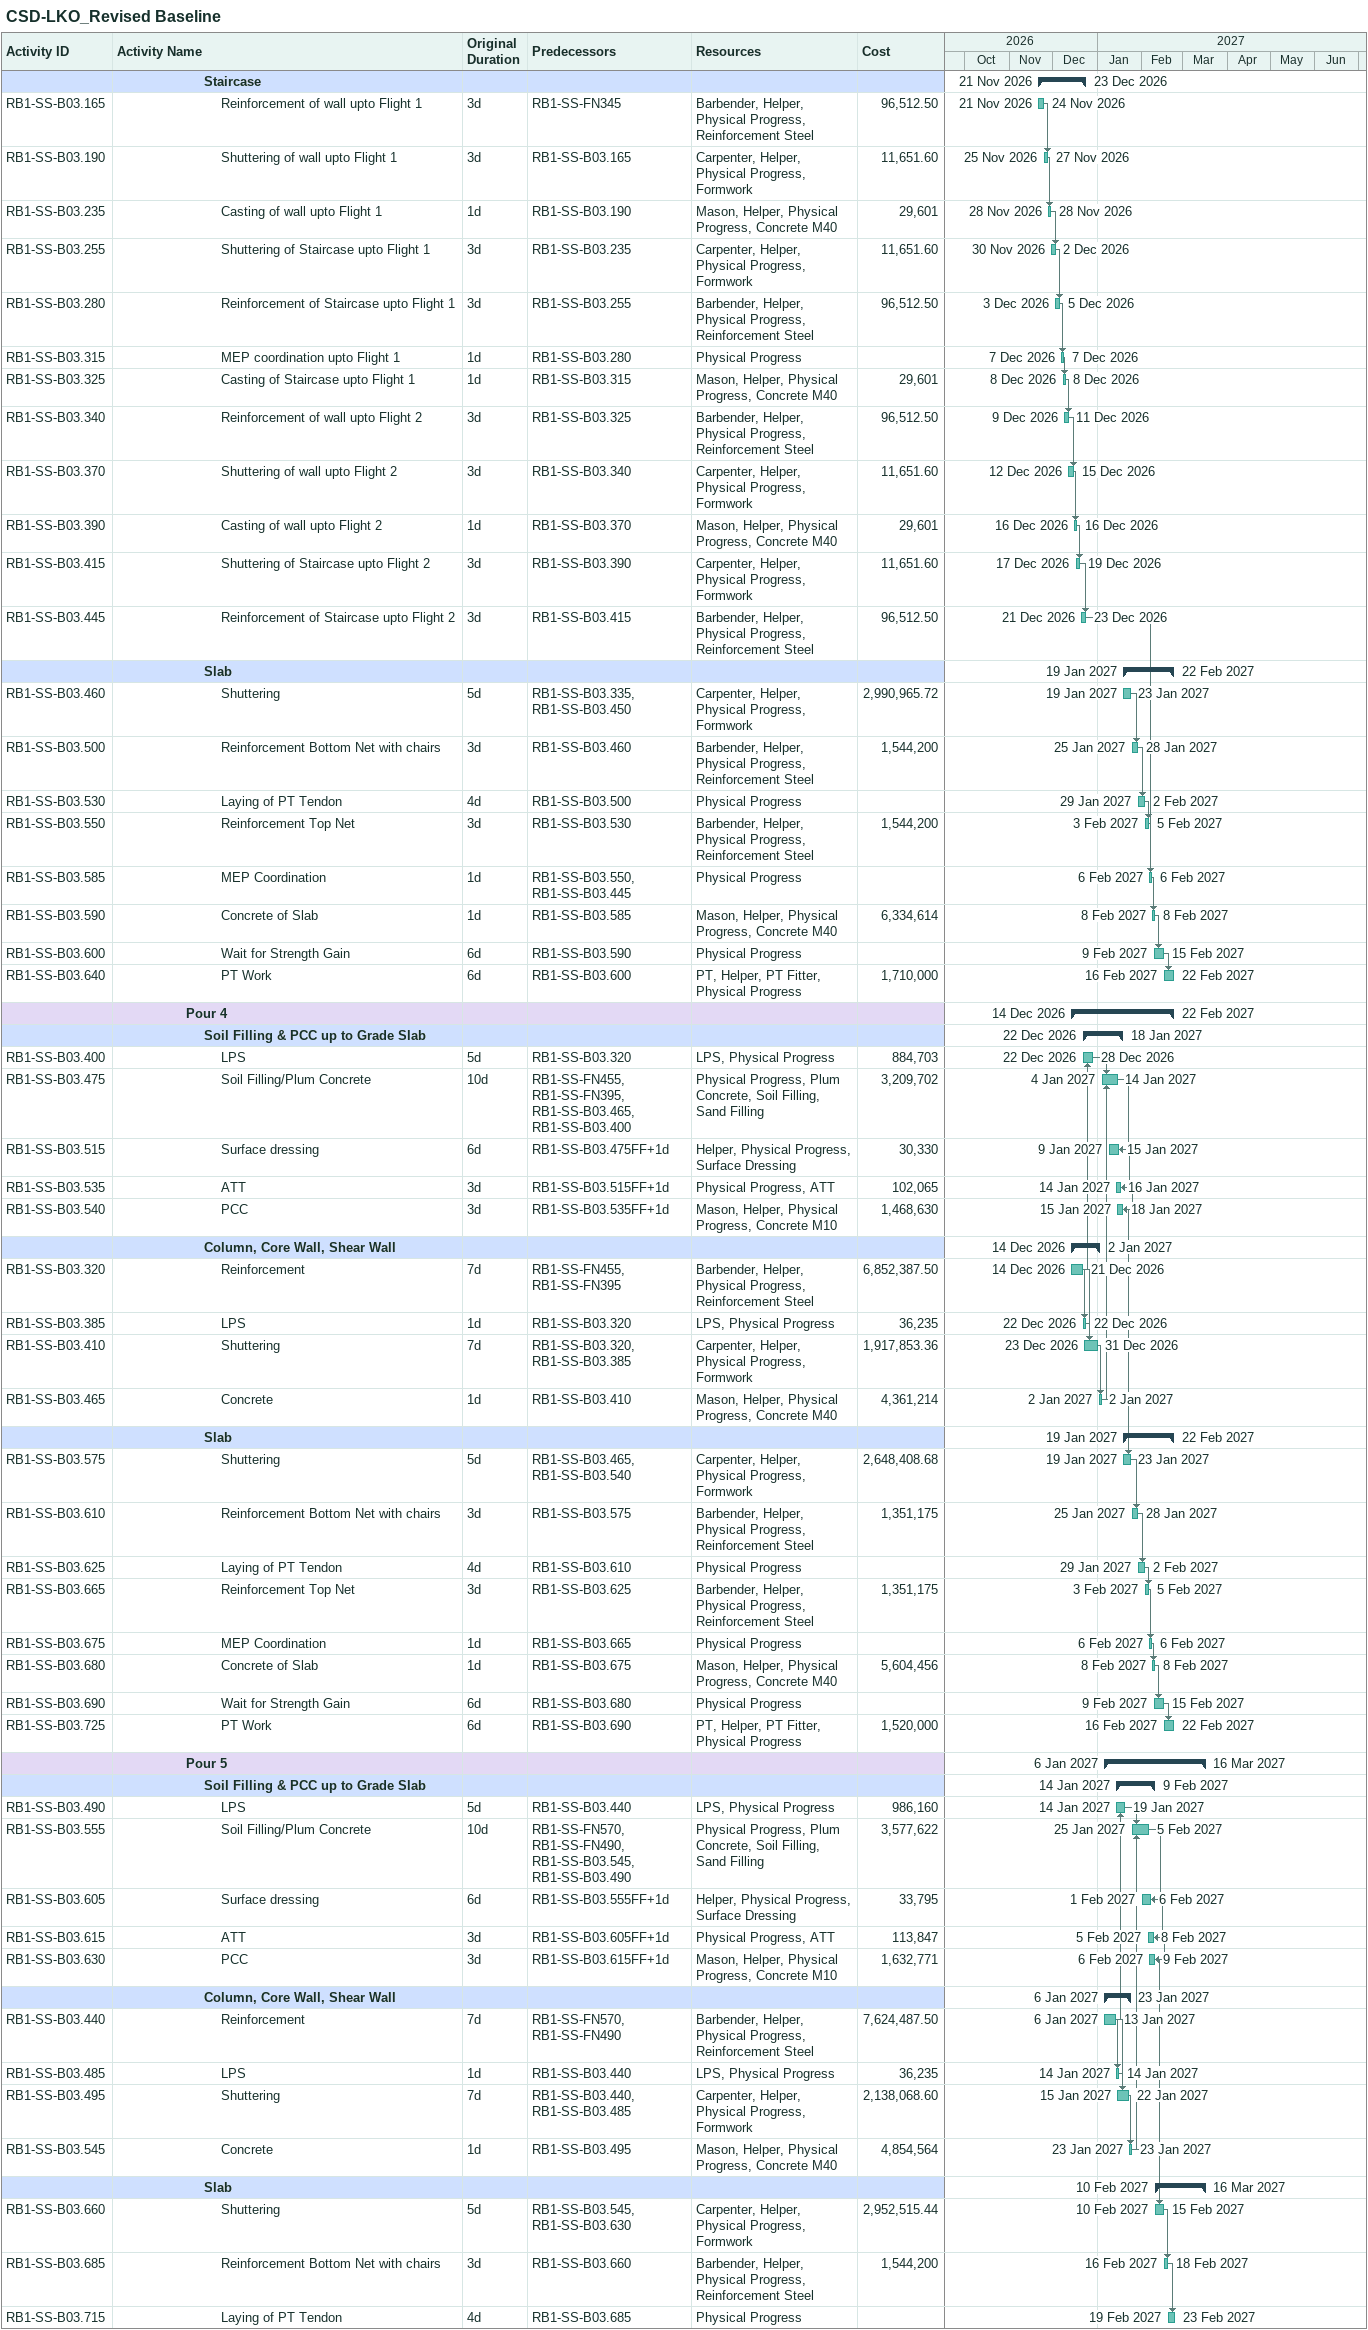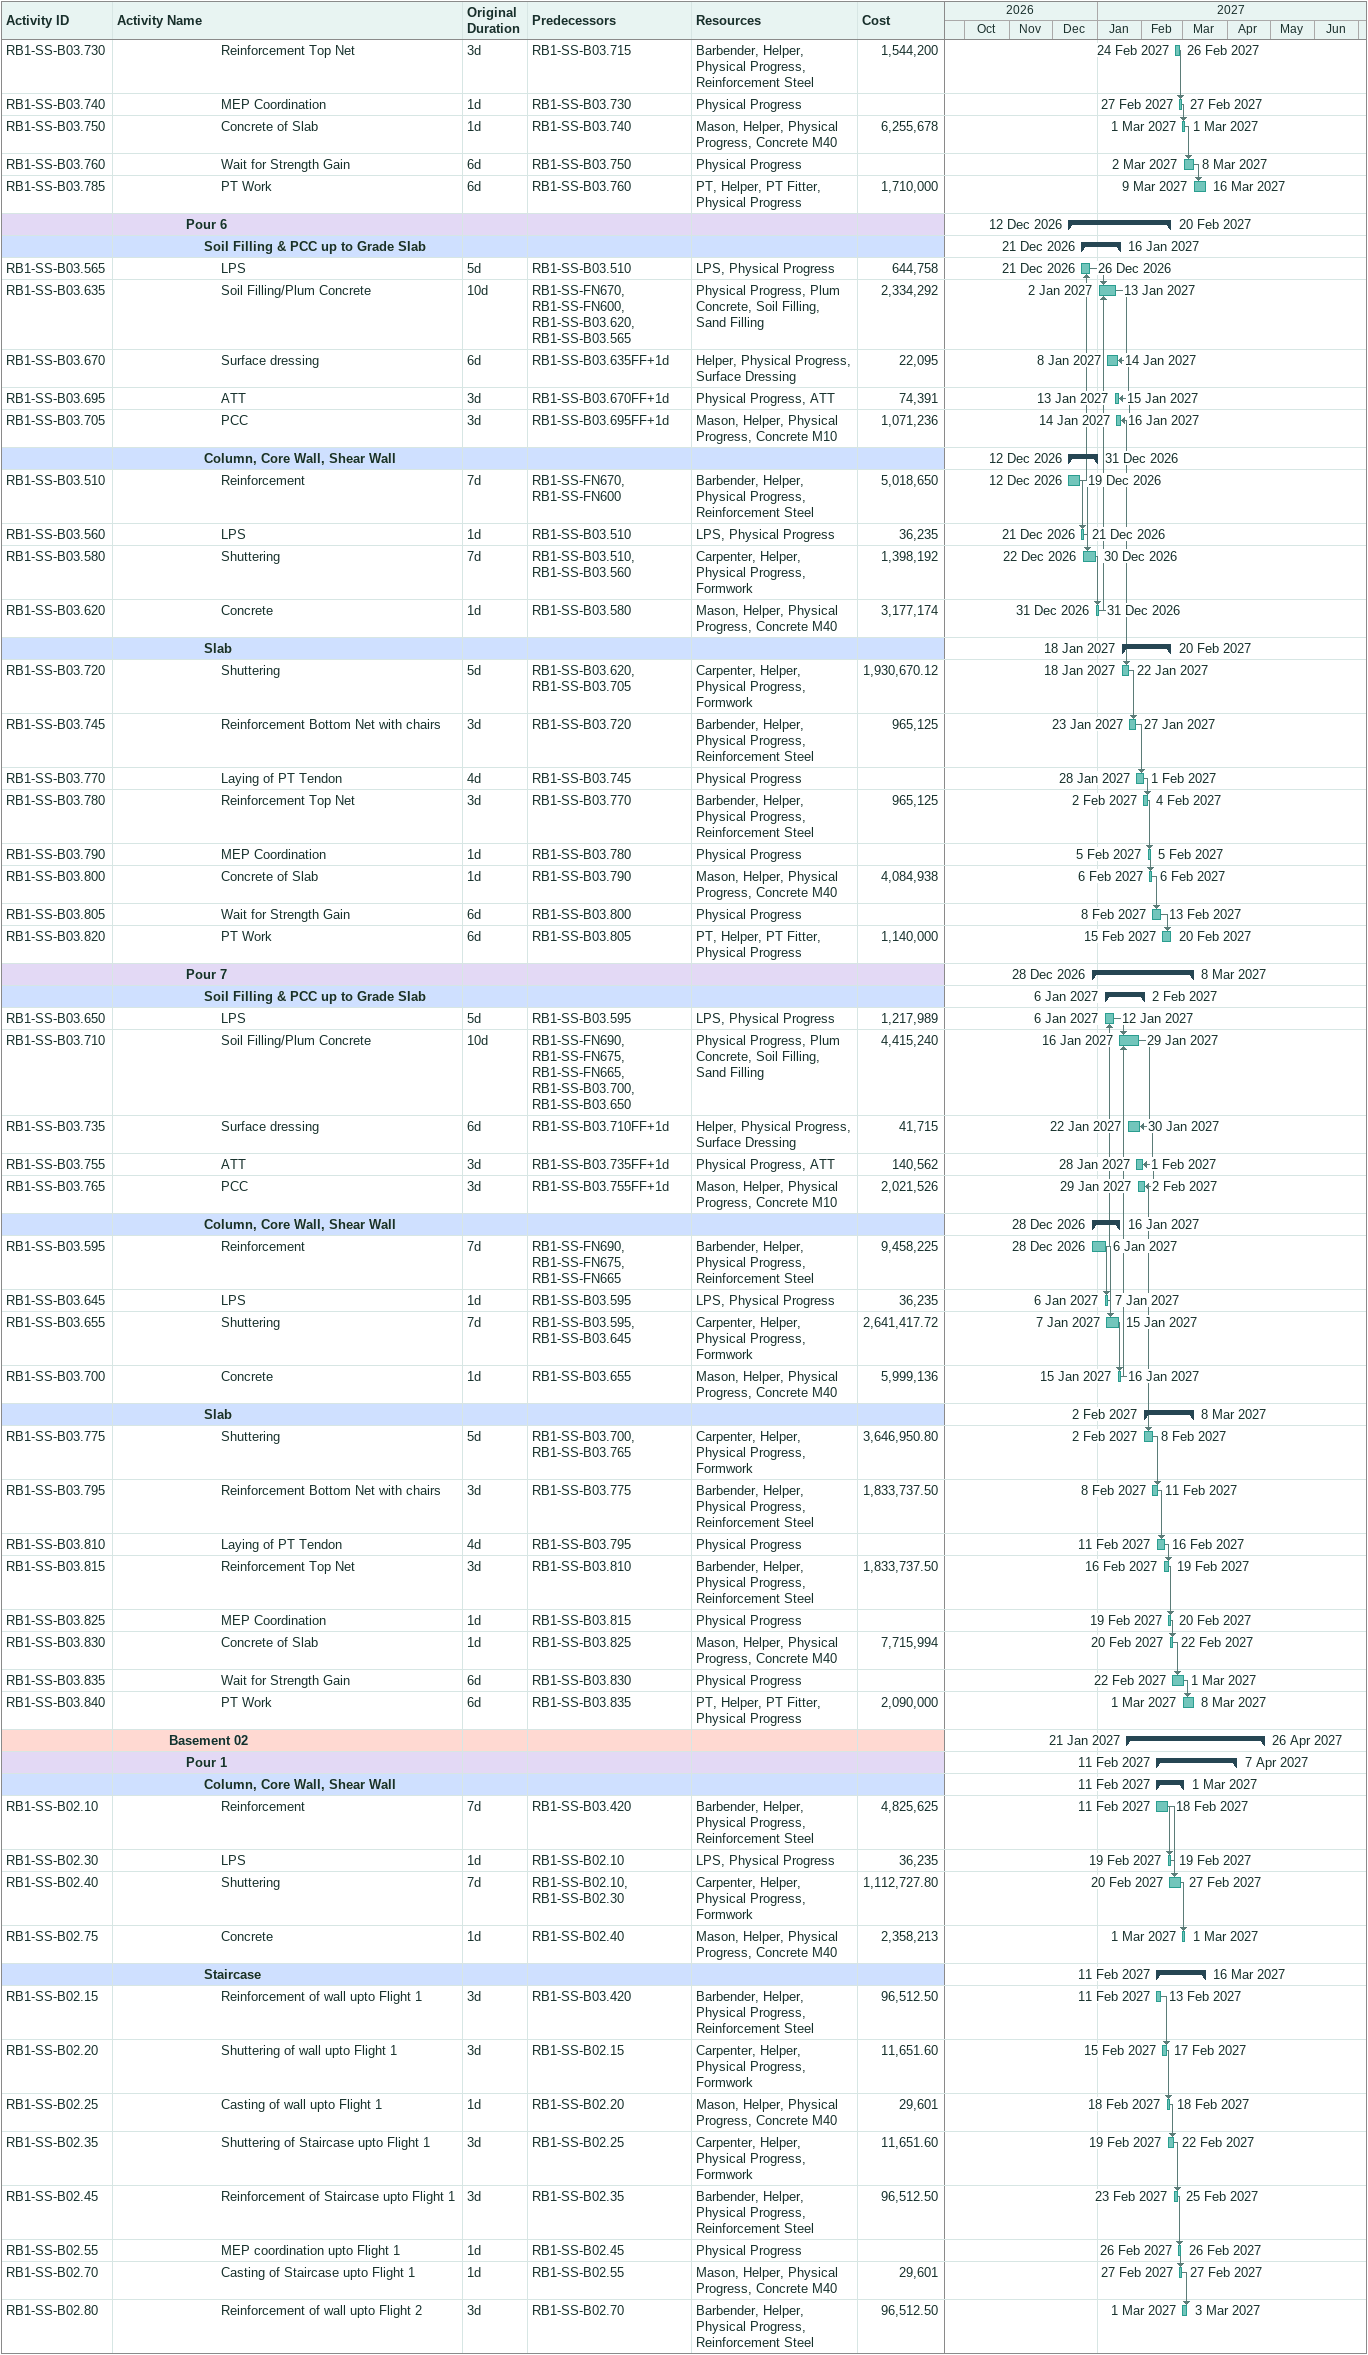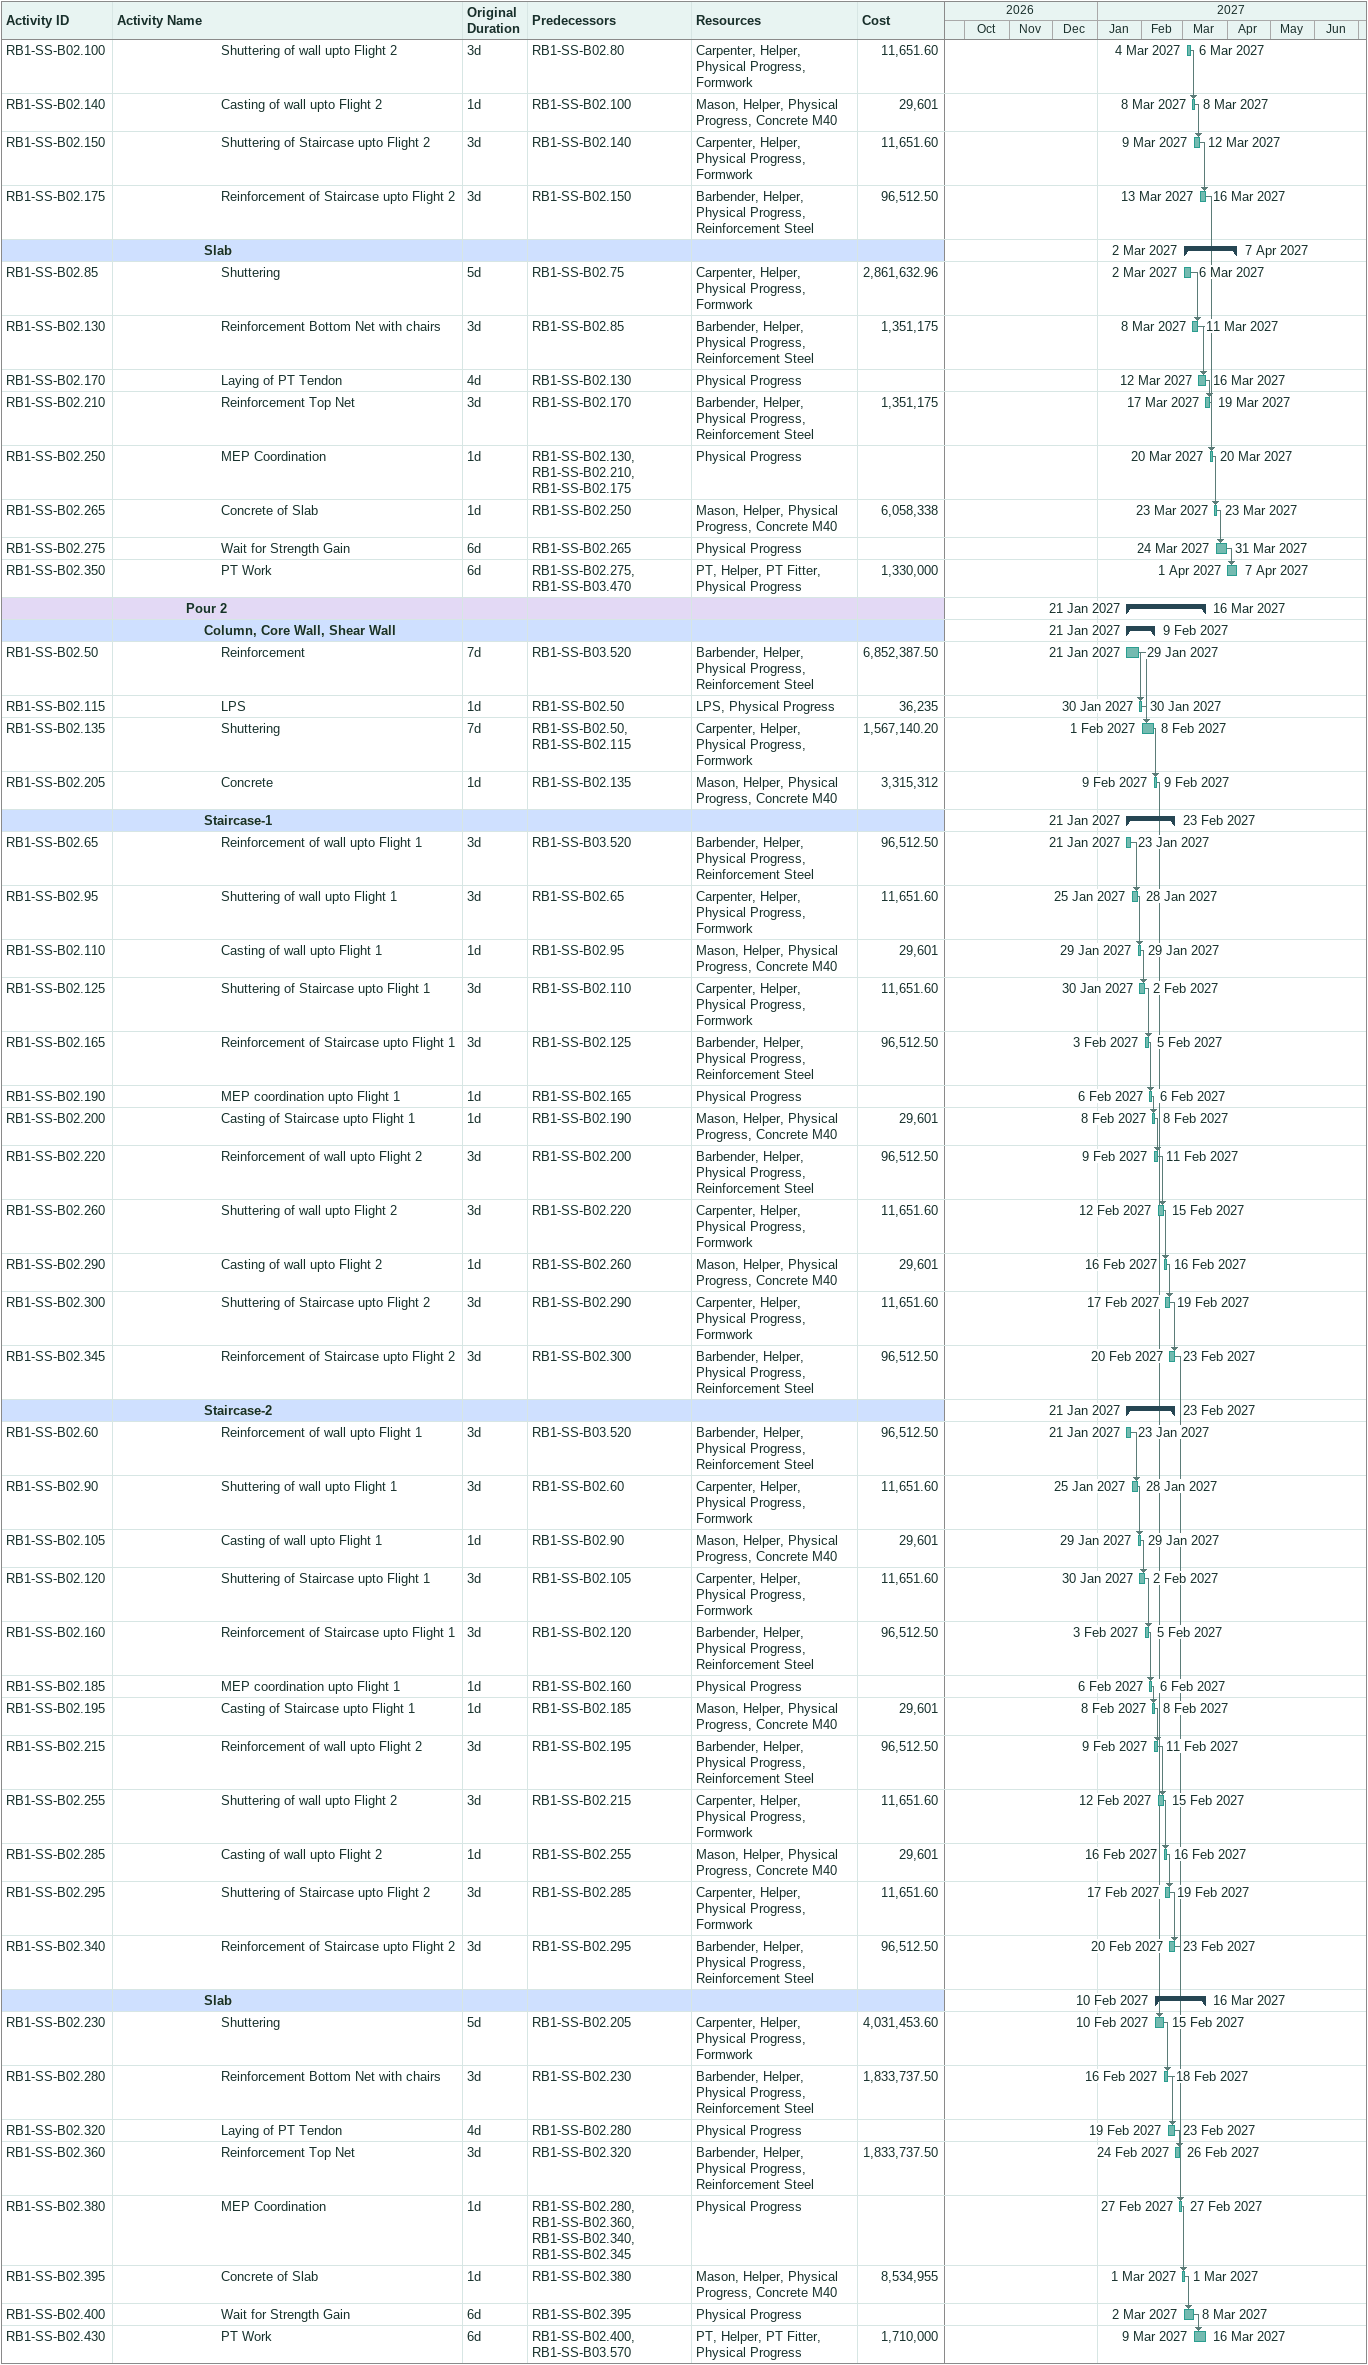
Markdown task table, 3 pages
CSD-LKO_Revised Baseline

| ID | Level | Task | Original duration | Start | Finish | Predecessors | Resources | Cost |
|---|---|---|---|---|---|---|---|---|
|  | 6 | **Staircase** |  | 2026-11-21 | 2026-12-23 |  |  |  |
| RB1-SS-B03.165 | 7 | Reinforcement of wall upto Flight 1 | 3d | 2026-11-21 | 2026-11-24 | RB1-SS-FN345 | Barbender, Helper, Physical Progress, Reinforcement Steel | 96512.50 |
| RB1-SS-B03.190 | 7 | Shuttering of wall upto Flight 1 | 3d | 2026-11-25 | 2026-11-27 | RB1-SS-B03.165 | Carpenter, Helper, Physical Progress, Formwork | 11651.60 |
| RB1-SS-B03.235 | 7 | Casting of wall upto Flight 1 | 1d | 2026-11-28 | 2026-11-28 | RB1-SS-B03.190 | Mason, Helper, Physical Progress, Concrete M40 | 29601 |
| RB1-SS-B03.255 | 7 | Shuttering of Staircase upto Flight 1 | 3d | 2026-11-30 | 2026-12-02 | RB1-SS-B03.235 | Carpenter, Helper, Physical Progress, Formwork | 11651.60 |
| RB1-SS-B03.280 | 7 | Reinforcement of Staircase upto Flight 1 | 3d | 2026-12-03 | 2026-12-05 | RB1-SS-B03.255 | Barbender, Helper, Physical Progress, Reinforcement Steel | 96512.50 |
| RB1-SS-B03.315 | 7 | MEP coordination upto Flight 1 | 1d | 2026-12-07 | 2026-12-07 | RB1-SS-B03.280 | Physical Progress |  |
| RB1-SS-B03.325 | 7 | Casting of Staircase upto Flight 1 | 1d | 2026-12-08 | 2026-12-08 | RB1-SS-B03.315 | Mason, Helper, Physical Progress, Concrete M40 | 29601 |
| RB1-SS-B03.340 | 7 | Reinforcement of wall upto Flight 2 | 3d | 2026-12-09 | 2026-12-11 | RB1-SS-B03.325 | Barbender, Helper, Physical Progress, Reinforcement Steel | 96512.50 |
| RB1-SS-B03.370 | 7 | Shuttering of wall upto Flight 2 | 3d | 2026-12-12 | 2026-12-15 | RB1-SS-B03.340 | Carpenter, Helper, Physical Progress, Formwork | 11651.60 |
| RB1-SS-B03.390 | 7 | Casting of wall upto Flight 2 | 1d | 2026-12-16 | 2026-12-16 | RB1-SS-B03.370 | Mason, Helper, Physical Progress, Concrete M40 | 29601 |
| RB1-SS-B03.415 | 7 | Shuttering of Staircase upto Flight 2 | 3d | 2026-12-17 | 2026-12-19 | RB1-SS-B03.390 | Carpenter, Helper, Physical Progress, Formwork | 11651.60 |
| RB1-SS-B03.445 | 7 | Reinforcement of Staircase upto Flight 2 | 3d | 2026-12-21 | 2026-12-23 | RB1-SS-B03.415 | Barbender, Helper, Physical Progress, Reinforcement Steel | 96512.50 |
|  | 6 | **Slab** |  | 2027-01-19 | 2027-02-22 |  |  |  |
| RB1-SS-B03.460 | 7 | Shuttering | 5d | 2027-01-19 | 2027-01-23 | RB1-SS-B03.335, RB1-SS-B03.450 | Carpenter, Helper, Physical Progress, Formwork | 2990965.72 |
| RB1-SS-B03.500 | 7 | Reinforcement Bottom Net with chairs | 3d | 2027-01-25 | 2027-01-28 | RB1-SS-B03.460 | Barbender, Helper, Physical Progress, Reinforcement Steel | 1544200 |
| RB1-SS-B03.530 | 7 | Laying of PT Tendon | 4d | 2027-01-29 | 2027-02-02 | RB1-SS-B03.500 | Physical Progress |  |
| RB1-SS-B03.550 | 7 | Reinforcement Top Net | 3d | 2027-02-03 | 2027-02-05 | RB1-SS-B03.530 | Barbender, Helper, Physical Progress, Reinforcement Steel | 1544200 |
| RB1-SS-B03.585 | 7 | MEP Coordination | 1d | 2027-02-06 | 2027-02-06 | RB1-SS-B03.550, RB1-SS-B03.445 | Physical Progress |  |
| RB1-SS-B03.590 | 7 | Concrete of Slab | 1d | 2027-02-08 | 2027-02-08 | RB1-SS-B03.585 | Mason, Helper, Physical Progress, Concrete M40 | 6334614 |
| RB1-SS-B03.600 | 7 | Wait for Strength Gain | 6d | 2027-02-09 | 2027-02-15 | RB1-SS-B03.590 | Physical Progress |  |
| RB1-SS-B03.640 | 7 | PT Work | 6d | 2027-02-16 | 2027-02-22 | RB1-SS-B03.600 | PT, Helper, PT Fitter, Physical Progress | 1710000 |
|  | 5 | **Pour 4** |  | 2026-12-14 | 2027-02-22 |  |  |  |
|  | 6 | **Soil Filling & PCC up to Grade Slab** |  | 2026-12-22 | 2027-01-18 |  |  |  |
| RB1-SS-B03.400 | 7 | LPS | 5d | 2026-12-22 | 2026-12-28 | RB1-SS-B03.320 | LPS, Physical Progress | 884703 |
| RB1-SS-B03.475 | 7 | Soil Filling/Plum Concrete | 10d | 2027-01-04 | 2027-01-14 | RB1-SS-FN455, RB1-SS-FN395, RB1-SS-B03.465, RB1-SS-B03.400 | Physical Progress, Plum Concrete, Soil Filling, Sand Filling | 3209702 |
| RB1-SS-B03.515 | 7 | Surface dressing | 6d | 2027-01-09 | 2027-01-15 | RB1-SS-B03.475FF+1d | Helper, Physical Progress, Surface Dressing | 30330 |
| RB1-SS-B03.535 | 7 | ATT | 3d | 2027-01-14 | 2027-01-16 | RB1-SS-B03.515FF+1d | Physical Progress, ATT | 102065 |
| RB1-SS-B03.540 | 7 | PCC | 3d | 2027-01-15 | 2027-01-18 | RB1-SS-B03.535FF+1d | Mason, Helper, Physical Progress, Concrete M10 | 1468630 |
|  | 6 | **Column, Core Wall, Shear Wall** |  | 2026-12-14 | 2027-01-02 |  |  |  |
| RB1-SS-B03.320 | 7 | Reinforcement | 7d | 2026-12-14 | 2026-12-21 | RB1-SS-FN455, RB1-SS-FN395 | Barbender, Helper, Physical Progress, Reinforcement Steel | 6852387.50 |
| RB1-SS-B03.385 | 7 | LPS | 1d | 2026-12-22 | 2026-12-22 | RB1-SS-B03.320 | LPS, Physical Progress | 36235 |
| RB1-SS-B03.410 | 7 | Shuttering | 7d | 2026-12-23 | 2026-12-31 | RB1-SS-B03.320, RB1-SS-B03.385 | Carpenter, Helper, Physical Progress, Formwork | 1917853.36 |
| RB1-SS-B03.465 | 7 | Concrete | 1d | 2027-01-02 | 2027-01-02 | RB1-SS-B03.410 | Mason, Helper, Physical Progress, Concrete M40 | 4361214 |
|  | 6 | **Slab** |  | 2027-01-19 | 2027-02-22 |  |  |  |
| RB1-SS-B03.575 | 7 | Shuttering | 5d | 2027-01-19 | 2027-01-23 | RB1-SS-B03.465, RB1-SS-B03.540 | Carpenter, Helper, Physical Progress, Formwork | 2648408.68 |
| RB1-SS-B03.610 | 7 | Reinforcement Bottom Net with chairs | 3d | 2027-01-25 | 2027-01-28 | RB1-SS-B03.575 | Barbender, Helper, Physical Progress, Reinforcement Steel | 1351175 |
| RB1-SS-B03.625 | 7 | Laying of PT Tendon | 4d | 2027-01-29 | 2027-02-02 | RB1-SS-B03.610 | Physical Progress |  |
| RB1-SS-B03.665 | 7 | Reinforcement Top Net | 3d | 2027-02-03 | 2027-02-05 | RB1-SS-B03.625 | Barbender, Helper, Physical Progress, Reinforcement Steel | 1351175 |
| RB1-SS-B03.675 | 7 | MEP Coordination | 1d | 2027-02-06 | 2027-02-06 | RB1-SS-B03.665 | Physical Progress |  |
| RB1-SS-B03.680 | 7 | Concrete of Slab | 1d | 2027-02-08 | 2027-02-08 | RB1-SS-B03.675 | Mason, Helper, Physical Progress, Concrete M40 | 5604456 |
| RB1-SS-B03.690 | 7 | Wait for Strength Gain | 6d | 2027-02-09 | 2027-02-15 | RB1-SS-B03.680 | Physical Progress |  |
| RB1-SS-B03.725 | 7 | PT Work | 6d | 2027-02-16 | 2027-02-22 | RB1-SS-B03.690 | PT, Helper, PT Fitter, Physical Progress | 1520000 |
|  | 5 | **Pour 5** |  | 2027-01-06 | 2027-03-16 |  |  |  |
|  | 6 | **Soil Filling & PCC up to Grade Slab** |  | 2027-01-14 | 2027-02-09 |  |  |  |
| RB1-SS-B03.490 | 7 | LPS | 5d | 2027-01-14 | 2027-01-19 | RB1-SS-B03.440 | LPS, Physical Progress | 986160 |
| RB1-SS-B03.555 | 7 | Soil Filling/Plum Concrete | 10d | 2027-01-25 | 2027-02-05 | RB1-SS-FN570, RB1-SS-FN490, RB1-SS-B03.545, RB1-SS-B03.490 | Physical Progress, Plum Concrete, Soil Filling, Sand Filling | 3577622 |
| RB1-SS-B03.605 | 7 | Surface dressing | 6d | 2027-02-01 | 2027-02-06 | RB1-SS-B03.555FF+1d | Helper, Physical Progress, Surface Dressing | 33795 |
| RB1-SS-B03.615 | 7 | ATT | 3d | 2027-02-05 | 2027-02-08 | RB1-SS-B03.605FF+1d | Physical Progress, ATT | 113847 |
| RB1-SS-B03.630 | 7 | PCC | 3d | 2027-02-06 | 2027-02-09 | RB1-SS-B03.615FF+1d | Mason, Helper, Physical Progress, Concrete M10 | 1632771 |
|  | 6 | **Column, Core Wall, Shear Wall** |  | 2027-01-06 | 2027-01-23 |  |  |  |
| RB1-SS-B03.440 | 7 | Reinforcement | 7d | 2027-01-06 | 2027-01-13 | RB1-SS-FN570, RB1-SS-FN490 | Barbender, Helper, Physical Progress, Reinforcement Steel | 7624487.50 |
| RB1-SS-B03.485 | 7 | LPS | 1d | 2027-01-14 | 2027-01-14 | RB1-SS-B03.440 | LPS, Physical Progress | 36235 |
| RB1-SS-B03.495 | 7 | Shuttering | 7d | 2027-01-15 | 2027-01-22 | RB1-SS-B03.440, RB1-SS-B03.485 | Carpenter, Helper, Physical Progress, Formwork | 2138068.60 |
| RB1-SS-B03.545 | 7 | Concrete | 1d | 2027-01-23 | 2027-01-23 | RB1-SS-B03.495 | Mason, Helper, Physical Progress, Concrete M40 | 4854564 |
|  | 6 | **Slab** |  | 2027-02-10 | 2027-03-16 |  |  |  |
| RB1-SS-B03.660 | 7 | Shuttering | 5d | 2027-02-10 | 2027-02-15 | RB1-SS-B03.545, RB1-SS-B03.630 | Carpenter, Helper, Physical Progress, Formwork | 2952515.44 |
| RB1-SS-B03.685 | 7 | Reinforcement Bottom Net with chairs | 3d | 2027-02-16 | 2027-02-18 | RB1-SS-B03.660 | Barbender, Helper, Physical Progress, Reinforcement Steel | 1544200 |
| RB1-SS-B03.715 | 7 | Laying of PT Tendon | 4d | 2027-02-19 | 2027-02-23 | RB1-SS-B03.685 | Physical Progress |  |
| RB1-SS-B03.730 | 7 | Reinforcement Top Net | 3d | 2027-02-24 | 2027-02-26 | RB1-SS-B03.715 | Barbender, Helper, Physical Progress, Reinforcement Steel | 1544200 |
| RB1-SS-B03.740 | 7 | MEP Coordination | 1d | 2027-02-27 | 2027-02-27 | RB1-SS-B03.730 | Physical Progress |  |
| RB1-SS-B03.750 | 7 | Concrete of Slab | 1d | 2027-03-01 | 2027-03-01 | RB1-SS-B03.740 | Mason, Helper, Physical Progress, Concrete M40 | 6255678 |
| RB1-SS-B03.760 | 7 | Wait for Strength Gain | 6d | 2027-03-02 | 2027-03-08 | RB1-SS-B03.750 | Physical Progress |  |
| RB1-SS-B03.785 | 7 | PT Work | 6d | 2027-03-09 | 2027-03-16 | RB1-SS-B03.760 | PT, Helper, PT Fitter, Physical Progress | 1710000 |
|  | 5 | **Pour 6** |  | 2026-12-12 | 2027-02-20 |  |  |  |
|  | 6 | **Soil Filling & PCC up to Grade Slab** |  | 2026-12-21 | 2027-01-16 |  |  |  |
| RB1-SS-B03.565 | 7 | LPS | 5d | 2026-12-21 | 2026-12-26 | RB1-SS-B03.510 | LPS, Physical Progress | 644758 |
| RB1-SS-B03.635 | 7 | Soil Filling/Plum Concrete | 10d | 2027-01-02 | 2027-01-13 | RB1-SS-FN670, RB1-SS-FN600, RB1-SS-B03.620, RB1-SS-B03.565 | Physical Progress, Plum Concrete, Soil Filling, Sand Filling | 2334292 |
| RB1-SS-B03.670 | 7 | Surface dressing | 6d | 2027-01-08 | 2027-01-14 | RB1-SS-B03.635FF+1d | Helper, Physical Progress, Surface Dressing | 22095 |
| RB1-SS-B03.695 | 7 | ATT | 3d | 2027-01-13 | 2027-01-15 | RB1-SS-B03.670FF+1d | Physical Progress, ATT | 74391 |
| RB1-SS-B03.705 | 7 | PCC | 3d | 2027-01-14 | 2027-01-16 | RB1-SS-B03.695FF+1d | Mason, Helper, Physical Progress, Concrete M10 | 1071236 |
|  | 6 | **Column, Core Wall, Shear Wall** |  | 2026-12-12 | 2026-12-31 |  |  |  |
| RB1-SS-B03.510 | 7 | Reinforcement | 7d | 2026-12-12 | 2026-12-19 | RB1-SS-FN670, RB1-SS-FN600 | Barbender, Helper, Physical Progress, Reinforcement Steel | 5018650 |
| RB1-SS-B03.560 | 7 | LPS | 1d | 2026-12-21 | 2026-12-21 | RB1-SS-B03.510 | LPS, Physical Progress | 36235 |
| RB1-SS-B03.580 | 7 | Shuttering | 7d | 2026-12-22 | 2026-12-30 | RB1-SS-B03.510, RB1-SS-B03.560 | Carpenter, Helper, Physical Progress, Formwork | 1398192 |
| RB1-SS-B03.620 | 7 | Concrete | 1d | 2026-12-31 | 2026-12-31 | RB1-SS-B03.580 | Mason, Helper, Physical Progress, Concrete M40 | 3177174 |
|  | 6 | **Slab** |  | 2027-01-18 | 2027-02-20 |  |  |  |
| RB1-SS-B03.720 | 7 | Shuttering | 5d | 2027-01-18 | 2027-01-22 | RB1-SS-B03.620, RB1-SS-B03.705 | Carpenter, Helper, Physical Progress, Formwork | 1930670.12 |
| RB1-SS-B03.745 | 7 | Reinforcement Bottom Net with chairs | 3d | 2027-01-23 | 2027-01-27 | RB1-SS-B03.720 | Barbender, Helper, Physical Progress, Reinforcement Steel | 965125 |
| RB1-SS-B03.770 | 7 | Laying of PT Tendon | 4d | 2027-01-28 | 2027-02-01 | RB1-SS-B03.745 | Physical Progress |  |
| RB1-SS-B03.780 | 7 | Reinforcement Top Net | 3d | 2027-02-02 | 2027-02-04 | RB1-SS-B03.770 | Barbender, Helper, Physical Progress, Reinforcement Steel | 965125 |
| RB1-SS-B03.790 | 7 | MEP Coordination | 1d | 2027-02-05 | 2027-02-05 | RB1-SS-B03.780 | Physical Progress |  |
| RB1-SS-B03.800 | 7 | Concrete of Slab | 1d | 2027-02-06 | 2027-02-06 | RB1-SS-B03.790 | Mason, Helper, Physical Progress, Concrete M40 | 4084938 |
| RB1-SS-B03.805 | 7 | Wait for Strength Gain | 6d | 2027-02-08 | 2027-02-13 | RB1-SS-B03.800 | Physical Progress |  |
| RB1-SS-B03.820 | 7 | PT Work | 6d | 2027-02-15 | 2027-02-20 | RB1-SS-B03.805 | PT, Helper, PT Fitter, Physical Progress | 1140000 |
|  | 5 | **Pour 7** |  | 2026-12-28 | 2027-03-08 |  |  |  |
|  | 6 | **Soil Filling & PCC up to Grade Slab** |  | 2027-01-06 | 2027-02-02 |  |  |  |
| RB1-SS-B03.650 | 7 | LPS | 5d | 2027-01-06 | 2027-01-12 | RB1-SS-B03.595 | LPS, Physical Progress | 1217989 |
| RB1-SS-B03.710 | 7 | Soil Filling/Plum Concrete | 10d | 2027-01-16 | 2027-01-29 | RB1-SS-FN690, RB1-SS-FN675, RB1-SS-FN665, RB1-SS-B03.700, RB1-SS-B03.650 | Physical Progress, Plum Concrete, Soil Filling, Sand Filling | 4415240 |
| RB1-SS-B03.735 | 7 | Surface dressing | 6d | 2027-01-22 | 2027-01-30 | RB1-SS-B03.710FF+1d | Helper, Physical Progress, Surface Dressing | 41715 |
| RB1-SS-B03.755 | 7 | ATT | 3d | 2027-01-28 | 2027-02-01 | RB1-SS-B03.735FF+1d | Physical Progress, ATT | 140562 |
| RB1-SS-B03.765 | 7 | PCC | 3d | 2027-01-29 | 2027-02-02 | RB1-SS-B03.755FF+1d | Mason, Helper, Physical Progress, Concrete M10 | 2021526 |
|  | 6 | **Column, Core Wall, Shear Wall** |  | 2026-12-28 | 2027-01-16 |  |  |  |
| RB1-SS-B03.595 | 7 | Reinforcement | 7d | 2026-12-28 | 2027-01-06 | RB1-SS-FN690, RB1-SS-FN675, RB1-SS-FN665 | Barbender, Helper, Physical Progress, Reinforcement Steel | 9458225 |
| RB1-SS-B03.645 | 7 | LPS | 1d | 2027-01-06 | 2027-01-07 | RB1-SS-B03.595 | LPS, Physical Progress | 36235 |
| RB1-SS-B03.655 | 7 | Shuttering | 7d | 2027-01-07 | 2027-01-15 | RB1-SS-B03.595, RB1-SS-B03.645 | Carpenter, Helper, Physical Progress, Formwork | 2641417.72 |
| RB1-SS-B03.700 | 7 | Concrete | 1d | 2027-01-15 | 2027-01-16 | RB1-SS-B03.655 | Mason, Helper, Physical Progress, Concrete M40 | 5999136 |
|  | 6 | **Slab** |  | 2027-02-02 | 2027-03-08 |  |  |  |
| RB1-SS-B03.775 | 7 | Shuttering | 5d | 2027-02-02 | 2027-02-08 | RB1-SS-B03.700, RB1-SS-B03.765 | Carpenter, Helper, Physical Progress, Formwork | 3646950.80 |
| RB1-SS-B03.795 | 7 | Reinforcement Bottom Net with chairs | 3d | 2027-02-08 | 2027-02-11 | RB1-SS-B03.775 | Barbender, Helper, Physical Progress, Reinforcement Steel | 1833737.50 |
| RB1-SS-B03.810 | 7 | Laying of PT Tendon | 4d | 2027-02-11 | 2027-02-16 | RB1-SS-B03.795 | Physical Progress |  |
| RB1-SS-B03.815 | 7 | Reinforcement Top Net | 3d | 2027-02-16 | 2027-02-19 | RB1-SS-B03.810 | Barbender, Helper, Physical Progress, Reinforcement Steel | 1833737.50 |
| RB1-SS-B03.825 | 7 | MEP Coordination | 1d | 2027-02-19 | 2027-02-20 | RB1-SS-B03.815 | Physical Progress |  |
| RB1-SS-B03.830 | 7 | Concrete of Slab | 1d | 2027-02-20 | 2027-02-22 | RB1-SS-B03.825 | Mason, Helper, Physical Progress, Concrete M40 | 7715994 |
| RB1-SS-B03.835 | 7 | Wait for Strength Gain | 6d | 2027-02-22 | 2027-03-01 | RB1-SS-B03.830 | Physical Progress |  |
| RB1-SS-B03.840 | 7 | PT Work | 6d | 2027-03-01 | 2027-03-08 | RB1-SS-B03.835 | PT, Helper, PT Fitter, Physical Progress | 2090000 |
|  | 4 | **Basement 02** |  | 2027-01-21 | 2027-04-26 |  |  |  |
|  | 5 | **Pour 1** |  | 2027-02-11 | 2027-04-07 |  |  |  |
|  | 6 | **Column, Core Wall, Shear Wall** |  | 2027-02-11 | 2027-03-01 |  |  |  |
| RB1-SS-B02.10 | 7 | Reinforcement | 7d | 2027-02-11 | 2027-02-18 | RB1-SS-B03.420 | Barbender, Helper, Physical Progress, Reinforcement Steel | 4825625 |
| RB1-SS-B02.30 | 7 | LPS | 1d | 2027-02-19 | 2027-02-19 | RB1-SS-B02.10 | LPS, Physical Progress | 36235 |
| RB1-SS-B02.40 | 7 | Shuttering | 7d | 2027-02-20 | 2027-02-27 | RB1-SS-B02.10, RB1-SS-B02.30 | Carpenter, Helper, Physical Progress, Formwork | 1112727.80 |
| RB1-SS-B02.75 | 7 | Concrete | 1d | 2027-03-01 | 2027-03-01 | RB1-SS-B02.40 | Mason, Helper, Physical Progress, Concrete M40 | 2358213 |
|  | 6 | **Staircase** |  | 2027-02-11 | 2027-03-16 |  |  |  |
| RB1-SS-B02.15 | 7 | Reinforcement of wall upto Flight 1 | 3d | 2027-02-11 | 2027-02-13 | RB1-SS-B03.420 | Barbender, Helper, Physical Progress, Reinforcement Steel | 96512.50 |
| RB1-SS-B02.20 | 7 | Shuttering of wall upto Flight 1 | 3d | 2027-02-15 | 2027-02-17 | RB1-SS-B02.15 | Carpenter, Helper, Physical Progress, Formwork | 11651.60 |
| RB1-SS-B02.25 | 7 | Casting of wall upto Flight 1 | 1d | 2027-02-18 | 2027-02-18 | RB1-SS-B02.20 | Mason, Helper, Physical Progress, Concrete M40 | 29601 |
| RB1-SS-B02.35 | 7 | Shuttering of Staircase upto Flight 1 | 3d | 2027-02-19 | 2027-02-22 | RB1-SS-B02.25 | Carpenter, Helper, Physical Progress, Formwork | 11651.60 |
| RB1-SS-B02.45 | 7 | Reinforcement of Staircase upto Flight 1 | 3d | 2027-02-23 | 2027-02-25 | RB1-SS-B02.35 | Barbender, Helper, Physical Progress, Reinforcement Steel | 96512.50 |
| RB1-SS-B02.55 | 7 | MEP coordination upto Flight 1 | 1d | 2027-02-26 | 2027-02-26 | RB1-SS-B02.45 | Physical Progress |  |
| RB1-SS-B02.70 | 7 | Casting of Staircase upto Flight 1 | 1d | 2027-02-27 | 2027-02-27 | RB1-SS-B02.55 | Mason, Helper, Physical Progress, Concrete M40 | 29601 |
| RB1-SS-B02.80 | 7 | Reinforcement of wall upto Flight 2 | 3d | 2027-03-01 | 2027-03-03 | RB1-SS-B02.70 | Barbender, Helper, Physical Progress, Reinforcement Steel | 96512.50 |
| RB1-SS-B02.100 | 7 | Shuttering of wall upto Flight 2 | 3d | 2027-03-04 | 2027-03-06 | RB1-SS-B02.80 | Carpenter, Helper, Physical Progress, Formwork | 11651.60 |
| RB1-SS-B02.140 | 7 | Casting of wall upto Flight 2 | 1d | 2027-03-08 | 2027-03-08 | RB1-SS-B02.100 | Mason, Helper, Physical Progress, Concrete M40 | 29601 |
| RB1-SS-B02.150 | 7 | Shuttering of Staircase upto Flight 2 | 3d | 2027-03-09 | 2027-03-12 | RB1-SS-B02.140 | Carpenter, Helper, Physical Progress, Formwork | 11651.60 |
| RB1-SS-B02.175 | 7 | Reinforcement of Staircase upto Flight 2 | 3d | 2027-03-13 | 2027-03-16 | RB1-SS-B02.150 | Barbender, Helper, Physical Progress, Reinforcement Steel | 96512.50 |
|  | 6 | **Slab** |  | 2027-03-02 | 2027-04-07 |  |  |  |
| RB1-SS-B02.85 | 7 | Shuttering | 5d | 2027-03-02 | 2027-03-06 | RB1-SS-B02.75 | Carpenter, Helper, Physical Progress, Formwork | 2861632.96 |
| RB1-SS-B02.130 | 7 | Reinforcement Bottom Net with chairs | 3d | 2027-03-08 | 2027-03-11 | RB1-SS-B02.85 | Barbender, Helper, Physical Progress, Reinforcement Steel | 1351175 |
| RB1-SS-B02.170 | 7 | Laying of PT Tendon | 4d | 2027-03-12 | 2027-03-16 | RB1-SS-B02.130 | Physical Progress |  |
| RB1-SS-B02.210 | 7 | Reinforcement Top Net | 3d | 2027-03-17 | 2027-03-19 | RB1-SS-B02.170 | Barbender, Helper, Physical Progress, Reinforcement Steel | 1351175 |
| RB1-SS-B02.250 | 7 | MEP Coordination | 1d | 2027-03-20 | 2027-03-20 | RB1-SS-B02.130, RB1-SS-B02.210, RB1-SS-B02.175 | Physical Progress |  |
| RB1-SS-B02.265 | 7 | Concrete of Slab | 1d | 2027-03-23 | 2027-03-23 | RB1-SS-B02.250 | Mason, Helper, Physical Progress, Concrete M40 | 6058338 |
| RB1-SS-B02.275 | 7 | Wait for Strength Gain | 6d | 2027-03-24 | 2027-03-31 | RB1-SS-B02.265 | Physical Progress |  |
| RB1-SS-B02.350 | 7 | PT Work | 6d | 2027-04-01 | 2027-04-07 | RB1-SS-B02.275, RB1-SS-B03.470 | PT, Helper, PT Fitter, Physical Progress | 1330000 |
|  | 5 | **Pour 2** |  | 2027-01-21 | 2027-03-16 |  |  |  |
|  | 6 | **Column, Core Wall, Shear Wall** |  | 2027-01-21 | 2027-02-09 |  |  |  |
| RB1-SS-B02.50 | 7 | Reinforcement | 7d | 2027-01-21 | 2027-01-29 | RB1-SS-B03.520 | Barbender, Helper, Physical Progress, Reinforcement Steel | 6852387.50 |
| RB1-SS-B02.115 | 7 | LPS | 1d | 2027-01-30 | 2027-01-30 | RB1-SS-B02.50 | LPS, Physical Progress | 36235 |
| RB1-SS-B02.135 | 7 | Shuttering | 7d | 2027-02-01 | 2027-02-08 | RB1-SS-B02.50, RB1-SS-B02.115 | Carpenter, Helper, Physical Progress, Formwork | 1567140.20 |
| RB1-SS-B02.205 | 7 | Concrete | 1d | 2027-02-09 | 2027-02-09 | RB1-SS-B02.135 | Mason, Helper, Physical Progress, Concrete M40 | 3315312 |
|  | 6 | **Staircase-1** |  | 2027-01-21 | 2027-02-23 |  |  |  |
| RB1-SS-B02.65 | 7 | Reinforcement of wall upto Flight 1 | 3d | 2027-01-21 | 2027-01-23 | RB1-SS-B03.520 | Barbender, Helper, Physical Progress, Reinforcement Steel | 96512.50 |
| RB1-SS-B02.95 | 7 | Shuttering of wall upto Flight 1 | 3d | 2027-01-25 | 2027-01-28 | RB1-SS-B02.65 | Carpenter, Helper, Physical Progress, Formwork | 11651.60 |
| RB1-SS-B02.110 | 7 | Casting of wall upto Flight 1 | 1d | 2027-01-29 | 2027-01-29 | RB1-SS-B02.95 | Mason, Helper, Physical Progress, Concrete M40 | 29601 |
| RB1-SS-B02.125 | 7 | Shuttering of Staircase upto Flight 1 | 3d | 2027-01-30 | 2027-02-02 | RB1-SS-B02.110 | Carpenter, Helper, Physical Progress, Formwork | 11651.60 |
| RB1-SS-B02.165 | 7 | Reinforcement of Staircase upto Flight 1 | 3d | 2027-02-03 | 2027-02-05 | RB1-SS-B02.125 | Barbender, Helper, Physical Progress, Reinforcement Steel | 96512.50 |
| RB1-SS-B02.190 | 7 | MEP coordination upto Flight 1 | 1d | 2027-02-06 | 2027-02-06 | RB1-SS-B02.165 | Physical Progress |  |
| RB1-SS-B02.200 | 7 | Casting of Staircase upto Flight 1 | 1d | 2027-02-08 | 2027-02-08 | RB1-SS-B02.190 | Mason, Helper, Physical Progress, Concrete M40 | 29601 |
| RB1-SS-B02.220 | 7 | Reinforcement of wall upto Flight 2 | 3d | 2027-02-09 | 2027-02-11 | RB1-SS-B02.200 | Barbender, Helper, Physical Progress, Reinforcement Steel | 96512.50 |
| RB1-SS-B02.260 | 7 | Shuttering of wall upto Flight 2 | 3d | 2027-02-12 | 2027-02-15 | RB1-SS-B02.220 | Carpenter, Helper, Physical Progress, Formwork | 11651.60 |
| RB1-SS-B02.290 | 7 | Casting of wall upto Flight 2 | 1d | 2027-02-16 | 2027-02-16 | RB1-SS-B02.260 | Mason, Helper, Physical Progress, Concrete M40 | 29601 |
| RB1-SS-B02.300 | 7 | Shuttering of Staircase upto Flight 2 | 3d | 2027-02-17 | 2027-02-19 | RB1-SS-B02.290 | Carpenter, Helper, Physical Progress, Formwork | 11651.60 |
| RB1-SS-B02.345 | 7 | Reinforcement of Staircase upto Flight 2 | 3d | 2027-02-20 | 2027-02-23 | RB1-SS-B02.300 | Barbender, Helper, Physical Progress, Reinforcement Steel | 96512.50 |
|  | 6 | **Staircase-2** |  | 2027-01-21 | 2027-02-23 |  |  |  |
| RB1-SS-B02.60 | 7 | Reinforcement of wall upto Flight 1 | 3d | 2027-01-21 | 2027-01-23 | RB1-SS-B03.520 | Barbender, Helper, Physical Progress, Reinforcement Steel | 96512.50 |
| RB1-SS-B02.90 | 7 | Shuttering of wall upto Flight 1 | 3d | 2027-01-25 | 2027-01-28 | RB1-SS-B02.60 | Carpenter, Helper, Physical Progress, Formwork | 11651.60 |
| RB1-SS-B02.105 | 7 | Casting of wall upto Flight 1 | 1d | 2027-01-29 | 2027-01-29 | RB1-SS-B02.90 | Mason, Helper, Physical Progress, Concrete M40 | 29601 |
| RB1-SS-B02.120 | 7 | Shuttering of Staircase upto Flight 1 | 3d | 2027-01-30 | 2027-02-02 | RB1-SS-B02.105 | Carpenter, Helper, Physical Progress, Formwork | 11651.60 |
| RB1-SS-B02.160 | 7 | Reinforcement of Staircase upto Flight 1 | 3d | 2027-02-03 | 2027-02-05 | RB1-SS-B02.120 | Barbender, Helper, Physical Progress, Reinforcement Steel | 96512.50 |
| RB1-SS-B02.185 | 7 | MEP coordination upto Flight 1 | 1d | 2027-02-06 | 2027-02-06 | RB1-SS-B02.160 | Physical Progress |  |
| RB1-SS-B02.195 | 7 | Casting of Staircase upto Flight 1 | 1d | 2027-02-08 | 2027-02-08 | RB1-SS-B02.185 | Mason, Helper, Physical Progress, Concrete M40 | 29601 |
| RB1-SS-B02.215 | 7 | Reinforcement of wall upto Flight 2 | 3d | 2027-02-09 | 2027-02-11 | RB1-SS-B02.195 | Barbender, Helper, Physical Progress, Reinforcement Steel | 96512.50 |
| RB1-SS-B02.255 | 7 | Shuttering of wall upto Flight 2 | 3d | 2027-02-12 | 2027-02-15 | RB1-SS-B02.215 | Carpenter, Helper, Physical Progress, Formwork | 11651.60 |
| RB1-SS-B02.285 | 7 | Casting of wall upto Flight 2 | 1d | 2027-02-16 | 2027-02-16 | RB1-SS-B02.255 | Mason, Helper, Physical Progress, Concrete M40 | 29601 |
| RB1-SS-B02.295 | 7 | Shuttering of Staircase upto Flight 2 | 3d | 2027-02-17 | 2027-02-19 | RB1-SS-B02.285 | Carpenter, Helper, Physical Progress, Formwork | 11651.60 |
| RB1-SS-B02.340 | 7 | Reinforcement of Staircase upto Flight 2 | 3d | 2027-02-20 | 2027-02-23 | RB1-SS-B02.295 | Barbender, Helper, Physical Progress, Reinforcement Steel | 96512.50 |
|  | 6 | **Slab** |  | 2027-02-10 | 2027-03-16 |  |  |  |
| RB1-SS-B02.230 | 7 | Shuttering | 5d | 2027-02-10 | 2027-02-15 | RB1-SS-B02.205 | Carpenter, Helper, Physical Progress, Formwork | 4031453.60 |
| RB1-SS-B02.280 | 7 | Reinforcement Bottom Net with chairs | 3d | 2027-02-16 | 2027-02-18 | RB1-SS-B02.230 | Barbender, Helper, Physical Progress, Reinforcement Steel | 1833737.50 |
| RB1-SS-B02.320 | 7 | Laying of PT Tendon | 4d | 2027-02-19 | 2027-02-23 | RB1-SS-B02.280 | Physical Progress |  |
| RB1-SS-B02.360 | 7 | Reinforcement Top Net | 3d | 2027-02-24 | 2027-02-26 | RB1-SS-B02.320 | Barbender, Helper, Physical Progress, Reinforcement Steel | 1833737.50 |
| RB1-SS-B02.380 | 7 | MEP Coordination | 1d | 2027-02-27 | 2027-02-27 | RB1-SS-B02.280, RB1-SS-B02.360, RB1-SS-B02.340, RB1-SS-B02.345 | Physical Progress |  |
| RB1-SS-B02.395 | 7 | Concrete of Slab | 1d | 2027-03-01 | 2027-03-01 | RB1-SS-B02.380 | Mason, Helper, Physical Progress, Concrete M40 | 8534955 |
| RB1-SS-B02.400 | 7 | Wait for Strength Gain | 6d | 2027-03-02 | 2027-03-08 | RB1-SS-B02.395 | Physical Progress |  |
| RB1-SS-B02.430 | 7 | PT Work | 6d | 2027-03-09 | 2027-03-16 | RB1-SS-B02.400, RB1-SS-B03.570 | PT, Helper, PT Fitter, Physical Progress | 1710000 |
